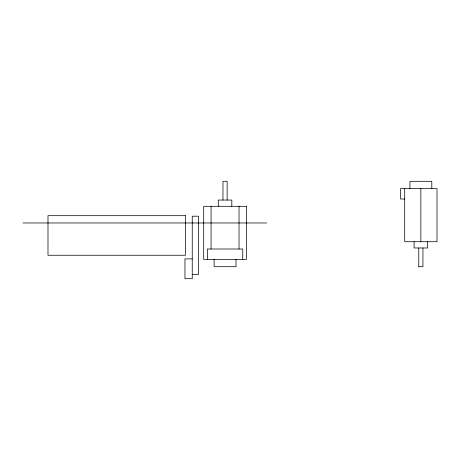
<?xml version="1.0" encoding="UTF-8"?>
<svg xmlns="http://www.w3.org/2000/svg" width="460" height="460" viewBox="0 0 460 460"><rect width="100%" height="100%" fill="white"/><g stroke="black" fill="none" stroke-linecap="round" stroke-linejoin="round"><path stroke-width="0.69" d="M404.714 199.013L400.545 199.013L400.545 188.6L437 188.6L437 241.718L404.714 241.718L404.714 188.6M23 222.968L266.714 222.968M192.245 258.899L184.954 258.899L184.954 278.691L192.245 278.691L192.245 216.2L198.496 216.2L198.496 274.522L192.245 274.522M418.784 266.714L422.93 266.714L422.941 247.969M431.791 188.6L431.791 181.309L409.923 181.309L409.923 188.6M427.627 241.718L427.627 247.969L414.086 247.969L414.086 241.718M420.854 188.6L420.854 241.718M418.772 247.969L418.772 266.714M242.759 259.423L242.759 249.009L207.345 249.009L207.345 259.423M239.027 206.304L239.027 249.009M235.992 259.423L235.992 266.714L214.118 266.714L214.118 259.423M231.823 206.304L231.823 200.054L218.281 200.054L218.281 206.304M227.136 200.054L227.136 181.309L222.979 181.309L222.968 200.054M211.077 206.304L211.077 249.009M246.405 206.304L203.699 206.304L203.699 259.423L246.405 259.423L246.405 206.304M185.478 215.677L47.995 215.677L47.995 255.254L185.478 255.254L185.478 215.677"/></g></svg>
